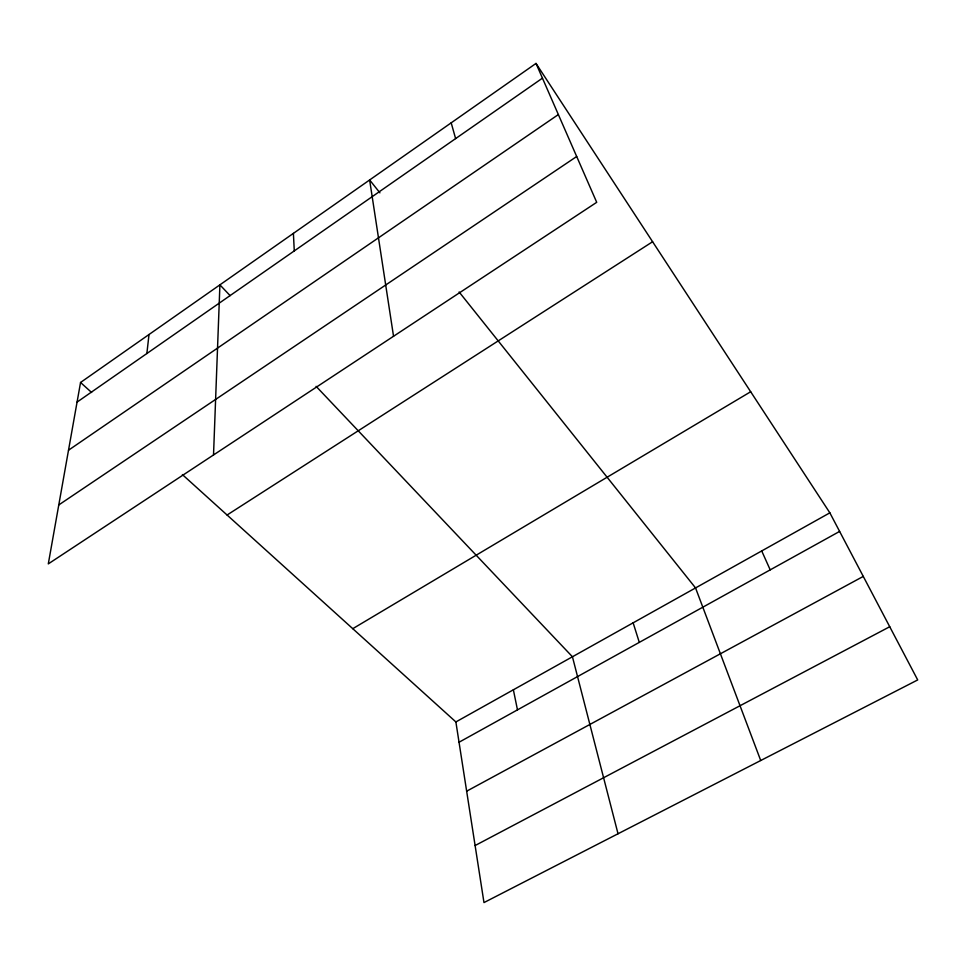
<?xml version="1.0" encoding="UTF-8"?>
<svg xmlns="http://www.w3.org/2000/svg" width="966" height="966" viewBox="0 0 966 966"><rect width="100%" height="100%" fill="white"/><g stroke="black" fill="none" stroke-linecap="round" stroke-linejoin="round"><path stroke-width="1.45" d="M213.522 454.962L219.91 284.861L230.149 295.656M146.868 353.52L149.006 334.526M80.552 382.476L48.3 563.89L596.71 202.317L536.009 63.418L80.552 382.476L91.613 392.474M77.063 402.11L542.445 78.161M68.514 450.216L558.36 114.568M58.781 504.94L576.69 156.504M227.082 515.011L652.605 241.742M352.771 628.685L750.679 391.749M455.88 721.94L829.854 512.837L917.7 679.931L483.978 902.582L455.88 721.94L182.381 474.584M459.043 742.238L839.623 531.409M466.65 791.19L863.278 576.412M475.103 845.552L889.734 626.729M316.099 386.34L572.44 656.771L618.023 833.767M379.916 192.838L369.628 179.966L393.536 336.277M459.116 291.974L695.544 587.932L760.713 760.508M536.009 63.418L829.854 512.837M761.715 550.934L770.204 569.868M633.141 622.828L639.299 642.39M451.194 122.839L455.614 138.597M513.369 689.796L517.474 709.865M293.398 233.374L294.28 250.906"/></g></svg>
